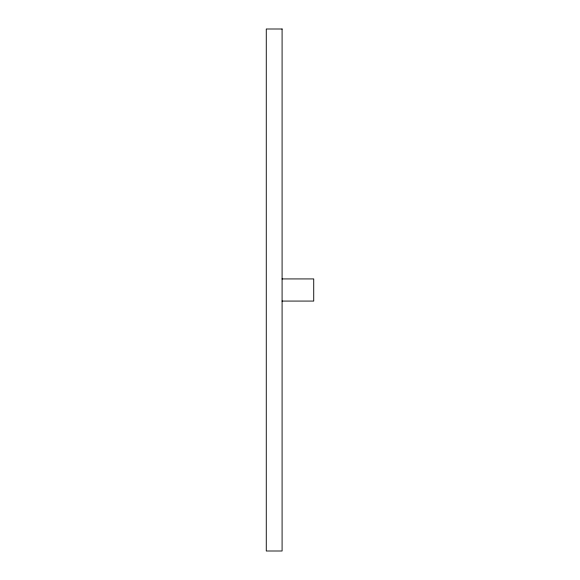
<?xml version="1.0" encoding="UTF-8"?>
<svg xmlns="http://www.w3.org/2000/svg" width="580" height="580" viewBox="0 0 580 580"><rect width="100%" height="100%" fill="white"/><g stroke="black" fill="none" stroke-linecap="round" stroke-linejoin="round"><path stroke-width="0.87" d="M282.09 278.929L313.729 278.929L313.729 301.071L282.09 301.071M282.09 29L266.271 29L266.271 551L282.09 551L282.09 29"/></g></svg>
